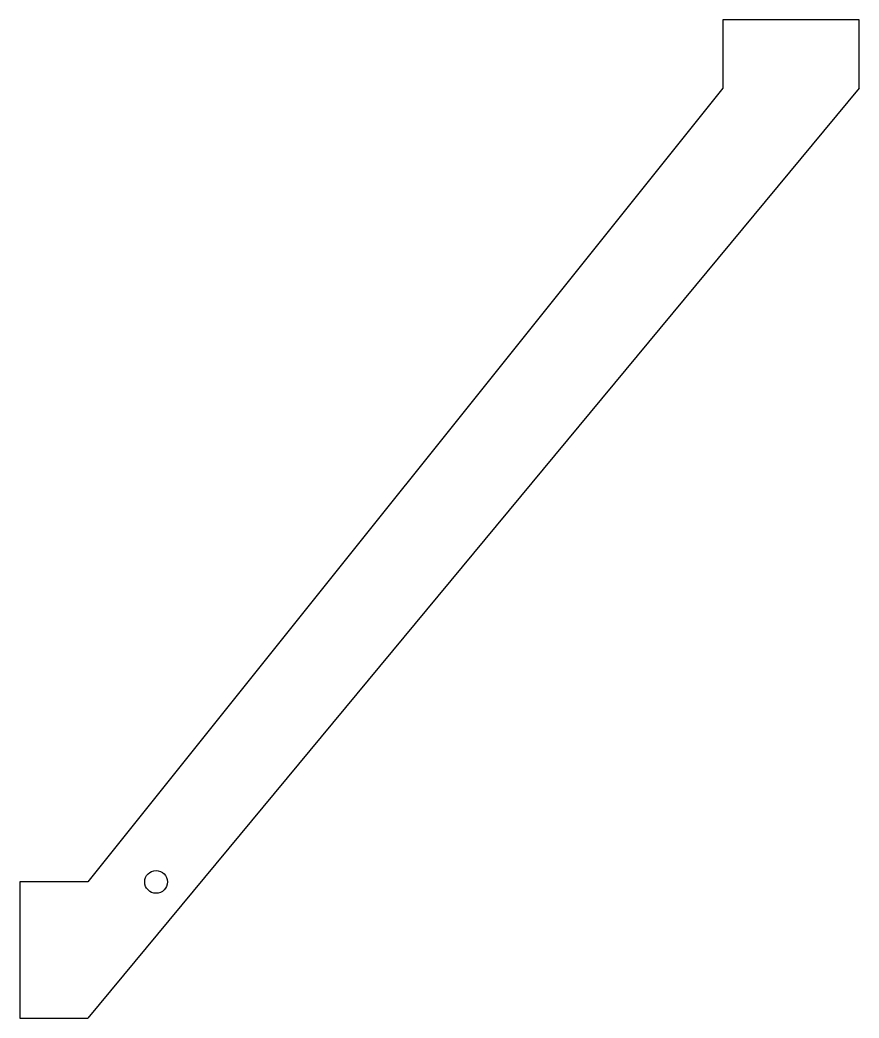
# Model space of a CAD drawing. Header units: millimetres. Extents: x -34 to 3, y -3 to 41.
import ezdxf

# ---------------------------------------------------------------- set-up
doc = ezdxf.new("R2010")
doc.units = ezdxf.units.MM
doc.layers.add('Shape2DView', color=7, linetype='CONTINUOUS')

msp = doc.modelspace()

# ---------------------------------------------------------------- linework, layer by layer
at = {"layer": 'Shape2DView'}
for p, q in [((3, 41), (-3, 41)), ((-3, 41), (-3, 38)), ((3, 38), (3, 41)), ((-3, 38), (-30.995, 3)), ((3, 38), (-30.995, -3)), ((-30.995, 3), (-33.995, 3)), ((-33.995, 3), (-33.995, -3)), ((-33.995, -3), (-30.995, -3))]:
    msp.add_line(p, q, dxfattribs=at)
msp.add_circle((-27.995, 3), 0.5, dxfattribs=at)

doc.saveas('drawing.dxf')
